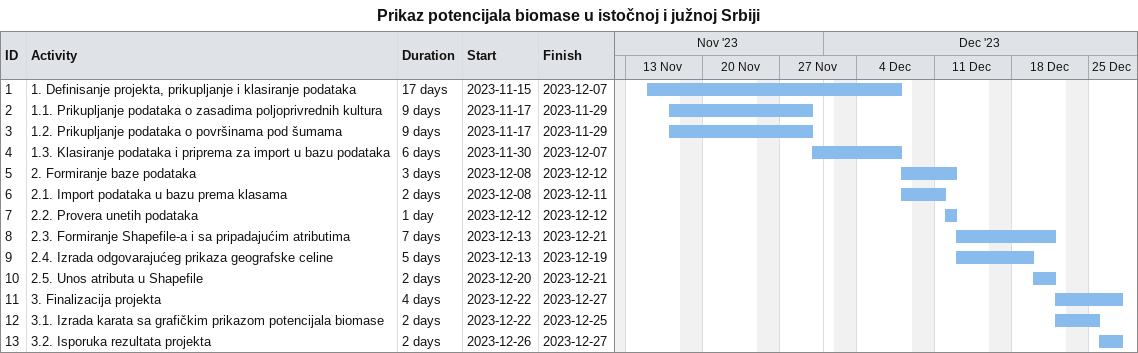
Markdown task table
Prikaz potencijala biomase u istočnoj i južnoj Srbiji

| ID | Task | Duration | Start | Finish |
|---|---|---|---|---|
| 1 | 1. Definisanje projekta, prikupljanje i klasiranje podataka | 17d | 2023-11-15 | 2023-12-07 |
| 2 | 1.1. Prikupljanje podataka o zasadima poljoprivrednih kultura | 9d | 2023-11-17 | 2023-11-29 |
| 3 | 1.2. Prikupljanje podataka o površinama pod šumama | 9d | 2023-11-17 | 2023-11-29 |
| 4 | 1.3. Klasiranje podataka i priprema za import u bazu podataka | 6d | 2023-11-30 | 2023-12-07 |
| 5 | 2. Formiranje baze podataka | 3d | 2023-12-08 | 2023-12-12 |
| 6 | 2.1. Import podataka u bazu prema klasama | 2d | 2023-12-08 | 2023-12-11 |
| 7 | 2.2. Provera unetih podataka | 1d | 2023-12-12 | 2023-12-12 |
| 8 | 2.3. Formiranje Shapefile-a i sa pripadajućim atributima | 7d | 2023-12-13 | 2023-12-21 |
| 9 | 2.4. Izrada odgovarajućeg prikaza geografske celine | 5d | 2023-12-13 | 2023-12-19 |
| 10 | 2.5. Unos atributa u Shapefile | 2d | 2023-12-20 | 2023-12-21 |
| 11 | 3. Finalizacija projekta | 4d | 2023-12-22 | 2023-12-27 |
| 12 | 3.1. Izrada karata sa grafičkim prikazom potencijala biomase | 2d | 2023-12-22 | 2023-12-25 |
| 13 | 3.2. Isporuka rezultata projekta | 2d | 2023-12-26 | 2023-12-27 |
